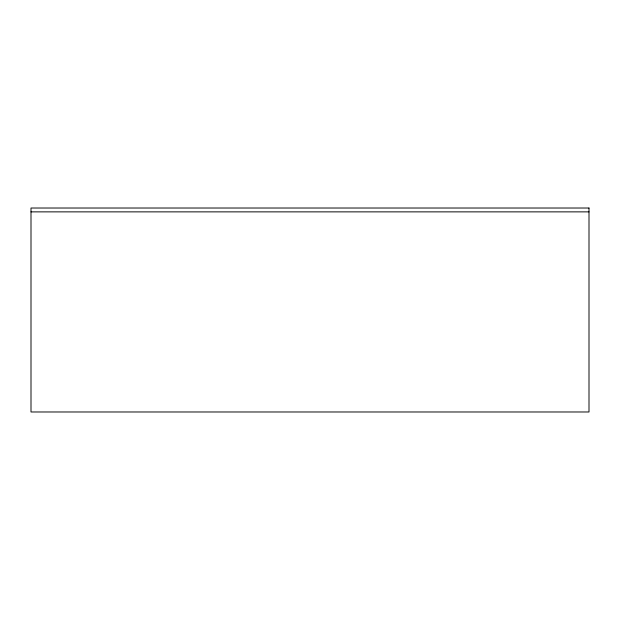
<?xml version="1.0" encoding="UTF-8"?>
<svg xmlns="http://www.w3.org/2000/svg" width="620" height="620" viewBox="0 0 620 620"><rect width="100%" height="100%" fill="white"/><g stroke="black" fill="none" stroke-linecap="round" stroke-linejoin="round"><path stroke-width="0.93" d="M31 211.87L589 211.87M589 208.018L31 208.018L31 411.982L589 411.982L589 208.018"/></g></svg>
